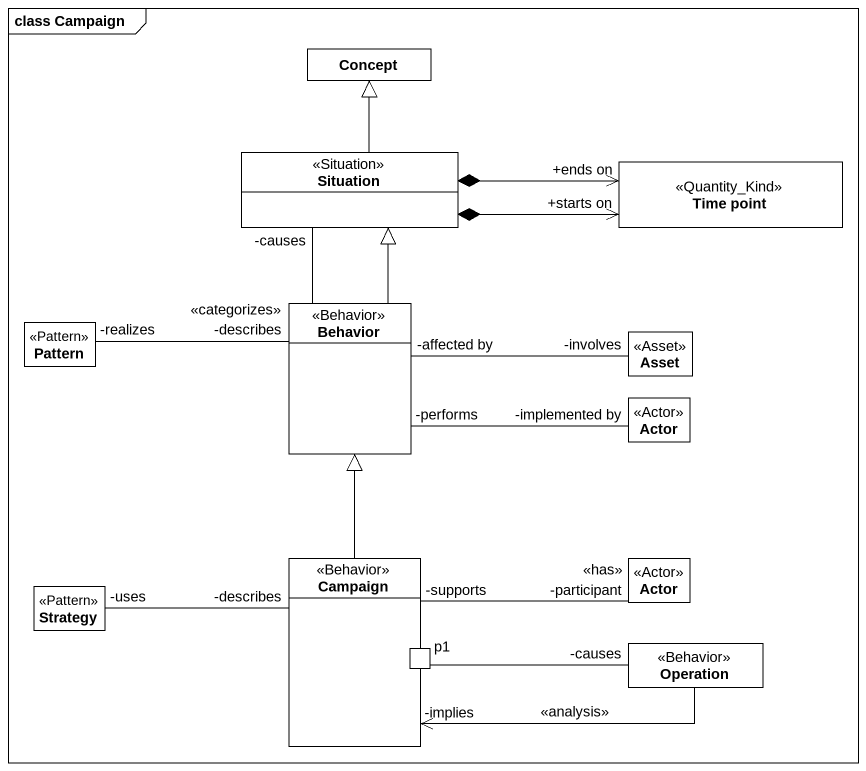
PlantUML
@startuml
mainframe class Campaign
allowmixing
hide circle
hide empty members
class Concept
class Situation <<Situation>>
class "Time point" as Time_point <<Quantity_Kind>>
class Behavior <<Behavior>>
class Pattern <<Pattern>>
class Asset <<Asset>>
class "Actor" as Actor_ <<Actor>>
class Strategy <<Pattern>>
rectangle Campaign <<Behavior>> {
  port p1
}
class "Actor" as Actor__2 <<Actor>>
class Operation <<Behavior>>
Situation -up-|> Concept
Situation *-right-> "+ends on" Time_point
Situation *-right-> "+starts on" Time_point
Behavior -up-|> Situation
Behavior -up- "-causes" Situation
Behavior "-affected by" -right- "-involves" Asset
Pattern "-realizes" -right- "-describes\n<<categorizes>>" Behavior
Actor_ "-implemented by" -left- "-performs" Behavior
Campaign -up-|> Behavior
Campaign "-describes" -left- "-uses" Strategy
Campaign -right- "-causes" Operation
Actor__2 "-participant\n<<has>>" -left- "-supports" Campaign
Operation -left-> "-implies" Campaign : <<analysis>>
@enduml
